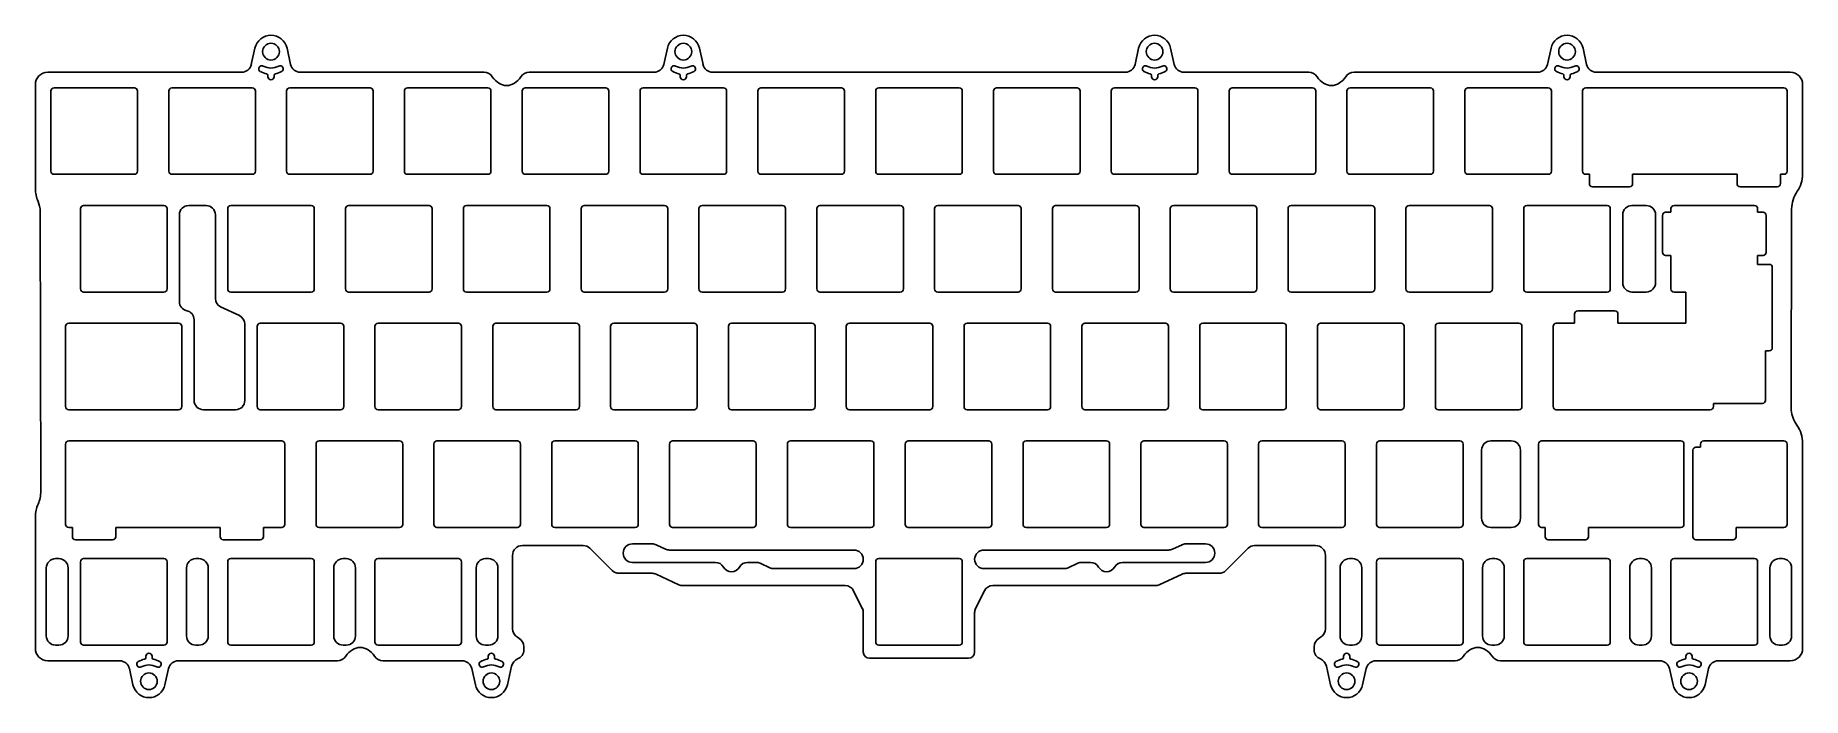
# Model space of a CAD drawing. Header units: millimetres. Extents: x 4 to 290, y 5 to 112.
import ezdxf

# ---------------------------------------------------------------- set-up
doc = ezdxf.new("R2010")
doc.units = ezdxf.units.MM
doc.layers.add('Shape2DView', color=7, linetype='CONTINUOUS')

msp = doc.modelspace()

# ---------------------------------------------------------------- linework, layer by layer
at = {"layer": 'Shape2DView'}
for p, q in [((39.8, 109.75), (39.21, 107.1)), ((45.56, 107.1), (44.98, 109.75)), ((106.48, 109.75), (105.89, 107.1)), ((112.24, 107.1), (111.65, 109.75)), ((182.68, 109.75), (182.09, 107.1)), ((188.44, 107.1), (187.85, 109.75)), ((249.35, 109.75), (248.76, 107.1)), ((255.11, 107.1), (254.53, 109.75)), ((6.29, 105.85), (37.65, 105.85)), ((76.83, 105.85), (47.12, 105.85)), ((104.33, 105.85), (84.15, 105.85)), ((180.53, 105.85), (113.8, 105.85)), ((210.18, 105.85), (190, 105.85)), ((247.2, 105.85), (217.5, 105.85)), ((288.04, 105.85), (256.67, 105.85)), ((4.29, 86.99), (4.29, 103.85)), ((7.31, 103.33), (20.31, 103.33)), ((26.36, 103.33), (39.36, 103.33)), ((41.89, 105.13), (41.89, 105.35)), ((42.89, 105.35), (42.89, 105.13)), ((45.41, 103.33), (58.41, 103.33)), ((64.46, 103.33), (77.46, 103.33)), ((83.51, 103.33), (96.51, 103.33)), ((102.56, 103.33), (115.56, 103.33)), ((108.56, 105.13), (108.56, 105.35)), ((109.56, 105.35), (109.56, 105.13)), ((121.61, 103.33), (134.61, 103.33)), ((140.66, 103.33), (153.66, 103.33)), ((159.71, 103.33), (172.71, 103.33)), ((178.76, 103.33), (191.76, 103.33)), ((184.76, 105.13), (184.76, 105.35)), ((185.76, 105.35), (185.76, 105.13)), ((197.81, 103.33), (210.81, 103.33)), ((216.86, 103.33), (229.86, 103.33)), ((235.91, 103.33), (248.91, 103.33)), ((251.44, 105.13), (251.44, 105.35)), ((252.44, 105.35), (252.44, 105.13)), ((254.96, 103.33), (287.01, 103.33)), ((290.04, 89.33), (290.04, 103.85)), ((6.81, 89.83), (6.81, 102.83)), ((20.81, 102.83), (20.81, 89.83)), ((25.86, 89.83), (25.86, 102.83)), ((39.86, 102.83), (39.86, 89.83)), ((44.91, 89.83), (44.91, 102.83)), ((58.91, 102.83), (58.91, 89.83)), ((63.96, 89.83), (63.96, 102.83)), ((77.96, 102.83), (77.96, 89.83)), ((83.01, 89.83), (83.01, 102.83)), ((97.01, 102.83), (97.01, 89.83)), ((102.06, 89.83), (102.06, 102.83)), ((116.06, 102.83), (116.06, 89.83)), ((121.11, 89.83), (121.11, 102.83)), ((135.11, 102.83), (135.11, 89.83)), ((140.16, 89.83), (140.16, 102.83)), ((154.16, 102.83), (154.16, 89.83)), ((159.21, 89.83), (159.21, 102.83)), ((173.21, 102.83), (173.21, 89.83)), ((178.26, 89.83), (178.26, 102.83)), ((192.26, 102.83), (192.26, 89.83)), ((197.31, 89.83), (197.31, 102.83)), ((211.31, 102.83), (211.31, 89.83)), ((216.36, 89.83), (216.36, 102.83)), ((230.36, 102.83), (230.36, 89.83)), ((235.41, 89.83), (235.41, 102.83)), ((249.41, 102.83), (249.41, 89.83)), ((254.46, 89.83), (254.46, 102.83)), ((287.51, 102.83), (287.51, 89.83)), ((20.31, 89.33), (7.31, 89.33)), ((39.36, 89.33), (26.36, 89.33)), ((58.41, 89.33), (45.41, 89.33)), ((77.46, 89.33), (64.46, 89.33)), ((96.51, 89.33), (83.51, 89.33)), ((115.56, 89.33), (102.56, 89.33)), ((134.61, 89.33), (121.61, 89.33)), ((153.66, 89.33), (140.66, 89.33)), ((172.71, 89.33), (159.71, 89.33)), ((191.76, 89.33), (178.76, 89.33)), ((210.81, 89.33), (197.81, 89.33)), ((229.86, 89.33), (216.86, 89.33)), ((248.91, 89.33), (235.91, 89.33)), ((255.55, 89.33), (254.96, 89.33)), ((255.55, 87.83), (255.55, 89.33)), ((279.43, 89.33), (262.55, 89.33)), ((262.55, 89.33), (262.55, 87.83)), ((279.43, 87.83), (279.43, 89.33)), ((287.01, 89.33), (286.43, 89.33)), ((286.43, 89.33), (286.43, 87.83)), ((262.05, 87.33), (256.05, 87.33)), ((285.93, 87.33), (279.93, 87.33)), ((5.17, 38.02), (5.07, 83.33)), ((11.58, 70.78), (11.58, 83.78)), ((12.08, 84.28), (25.08, 84.28)), ((25.58, 83.78), (25.58, 70.78)), ((29.08, 84.28), (31.89, 84.28)), ((35.39, 70.78), (35.39, 83.78)), ((35.89, 84.28), (48.89, 84.28)), ((49.39, 83.78), (49.39, 70.78)), ((54.44, 70.78), (54.44, 83.78)), ((54.94, 84.28), (67.94, 84.28)), ((68.44, 83.78), (68.44, 70.78)), ((73.49, 70.78), (73.49, 83.78)), ((73.99, 84.28), (86.99, 84.28)), ((87.49, 83.78), (87.49, 70.78)), ((92.54, 70.78), (92.54, 83.78)), ((93.04, 84.28), (106.04, 84.28)), ((106.54, 83.78), (106.54, 70.78)), ((111.59, 70.78), (111.59, 83.78)), ((112.09, 84.28), (125.09, 84.28)), ((125.59, 83.78), (125.59, 70.78)), ((130.64, 70.78), (130.64, 83.78)), ((131.14, 84.28), (144.14, 84.28)), ((144.64, 83.78), (144.64, 70.78)), ((149.69, 70.78), (149.69, 83.78)), ((150.19, 84.28), (163.19, 84.28)), ((163.69, 83.78), (163.69, 70.78)), ((168.74, 70.78), (168.74, 83.78)), ((169.24, 84.28), (182.24, 84.28)), ((182.74, 83.78), (182.74, 70.78)), ((187.79, 70.78), (187.79, 83.78)), ((188.29, 84.28), (201.29, 84.28)), ((201.79, 83.78), (201.79, 70.78)), ((206.84, 70.78), (206.84, 83.78)), ((207.34, 84.28), (220.34, 84.28)), ((220.84, 83.78), (220.84, 70.78)), ((225.89, 70.78), (225.89, 83.78)), ((226.39, 84.28), (239.39, 84.28)), ((239.89, 83.78), (239.89, 70.78)), ((244.94, 70.78), (244.94, 83.78)), ((245.44, 84.28), (258.44, 84.28)), ((258.94, 83.78), (258.94, 70.78)), ((264.75, 84.28), (262.44, 84.28)), ((267.87, 83.19), (268.75, 83.19)), ((268.75, 83.19), (268.75, 83.78)), ((269.25, 84.28), (282.25, 84.28)), ((282.75, 83.78), (282.75, 83.19)), ((282.75, 83.19), (283.63, 83.19)), ((288.18, 51.14), (288.26, 83.71)), ((27.58, 68.72), (27.58, 82.78)), ((33.39, 82.78), (33.39, 69.23)), ((260.94, 71.78), (260.94, 82.78)), ((266.25, 71.78), (266.25, 82.78)), ((267.37, 76.69), (267.37, 82.69)), ((284.13, 82.69), (284.13, 76.69)), ((268.75, 76.19), (267.87, 76.19)), ((268.75, 70.78), (268.75, 76.19)), ((283.63, 76.19), (282.75, 76.19)), ((282.75, 76.19), (282.75, 74.75)), ((282.75, 74.75), (284.63, 74.75)), ((285.13, 74.25), (285.13, 61.25)), ((25.08, 70.28), (12.08, 70.28)), ((48.89, 70.28), (35.89, 70.28)), ((67.94, 70.28), (54.94, 70.28)), ((86.99, 70.28), (73.99, 70.28)), ((106.04, 70.28), (93.04, 70.28)), ((125.09, 70.28), (112.09, 70.28)), ((144.14, 70.28), (131.14, 70.28)), ((163.19, 70.28), (150.19, 70.28)), ((182.24, 70.28), (169.24, 70.28)), ((201.29, 70.28), (188.29, 70.28)), ((220.34, 70.28), (207.34, 70.28)), ((239.39, 70.28), (226.39, 70.28)), ((258.44, 70.28), (245.44, 70.28)), ((264.75, 70.28), (262.44, 70.28)), ((271.13, 70.28), (269.25, 70.28)), ((271.13, 65.23), (271.13, 70.28)), ((29.96, 52.73), (29.96, 65.79)), ((34.25, 67.87), (37.28, 66.46)), ((253.17, 65.23), (253.17, 66.73)), ((253.67, 67.23), (259.67, 67.23)), ((260.17, 66.73), (260.17, 65.23)), ((9.19, 51.73), (9.19, 64.73)), ((9.69, 65.23), (27.46, 65.23)), ((27.96, 64.73), (27.96, 51.73)), ((38.15, 65.1), (38.15, 52.73)), ((40.15, 51.73), (40.15, 64.73)), ((40.65, 65.23), (53.65, 65.23)), ((54.15, 64.73), (54.15, 51.73)), ((59.2, 51.73), (59.2, 64.73)), ((59.7, 65.23), (72.7, 65.23)), ((73.2, 64.73), (73.2, 51.73)), ((78.25, 51.73), (78.25, 64.73)), ((78.75, 65.23), (91.75, 65.23)), ((92.25, 64.73), (92.25, 51.73)), ((97.3, 51.73), (97.3, 64.73)), ((97.8, 65.23), (110.8, 65.23)), ((111.3, 64.73), (111.3, 51.73)), ((116.35, 51.73), (116.35, 64.73)), ((116.85, 65.23), (129.85, 65.23)), ((130.35, 64.73), (130.35, 51.73)), ((135.4, 51.73), (135.4, 64.73)), ((135.9, 65.23), (148.9, 65.23)), ((149.4, 64.73), (149.4, 51.73)), ((154.45, 51.73), (154.45, 64.73)), ((154.95, 65.23), (167.95, 65.23)), ((168.45, 64.73), (168.45, 51.73)), ((173.5, 51.73), (173.5, 64.73)), ((174, 65.23), (187, 65.23)), ((187.5, 64.73), (187.5, 51.73)), ((192.55, 51.73), (192.55, 64.73)), ((193.05, 65.23), (206.05, 65.23)), ((206.55, 64.73), (206.55, 51.73)), ((211.6, 51.73), (211.6, 64.73)), ((212.1, 65.23), (225.1, 65.23)), ((225.6, 64.73), (225.6, 51.73)), ((230.65, 51.73), (230.65, 64.73)), ((231.15, 65.23), (244.15, 65.23)), ((244.65, 64.73), (244.65, 51.73)), ((249.7, 51.73), (249.7, 64.73)), ((250.2, 65.23), (253.17, 65.23)), ((260.17, 65.23), (271.13, 65.23)), ((284.63, 60.75), (284.04, 60.75)), ((284.04, 60.75), (284.04, 52.73)), ((283.54, 52.23), (275.61, 52.23)), ((275.61, 52.23), (275.61, 51.73)), ((27.46, 51.23), (9.69, 51.23)), ((36.65, 51.23), (31.46, 51.23)), ((53.65, 51.23), (40.65, 51.23)), ((72.7, 51.23), (59.7, 51.23)), ((91.75, 51.23), (78.75, 51.23)), ((110.8, 51.23), (97.8, 51.23)), ((129.85, 51.23), (116.85, 51.23)), ((148.9, 51.23), (135.9, 51.23)), ((167.95, 51.23), (154.95, 51.23)), ((187, 51.23), (174, 51.23)), ((206.05, 51.23), (193.05, 51.23)), ((225.1, 51.23), (212.1, 51.23)), ((244.15, 51.23), (231.15, 51.23)), ((275.11, 51.23), (250.2, 51.23)), ((9.69, 46.18), (44.13, 46.18)), ((50.18, 46.18), (63.18, 46.18)), ((69.23, 46.18), (82.23, 46.18)), ((88.28, 46.18), (101.28, 46.18)), ((107.33, 46.18), (120.33, 46.18)), ((126.38, 46.18), (139.38, 46.18)), ((145.43, 46.18), (158.43, 46.18)), ((164.48, 46.18), (177.48, 46.18)), ((183.53, 46.18), (196.53, 46.18)), ((202.58, 46.18), (215.58, 46.18)), ((221.63, 46.18), (234.63, 46.18)), ((242.91, 46.18), (239.63, 46.18)), ((247.82, 46.18), (270.34, 46.18)), ((274.01, 46.18), (287.01, 46.18)), ((290.04, 12.6), (290.04, 45.8)), ((9.19, 32.68), (9.19, 45.68)), ((44.63, 45.68), (44.63, 32.68)), ((49.68, 32.68), (49.68, 45.68)), ((63.68, 45.68), (63.68, 32.68)), ((68.73, 32.68), (68.73, 45.68)), ((82.73, 45.68), (82.73, 32.68)), ((87.78, 32.68), (87.78, 45.68)), ((101.78, 45.68), (101.78, 32.68)), ((106.83, 32.68), (106.83, 45.68)), ((120.83, 45.68), (120.83, 32.68)), ((125.88, 32.68), (125.88, 45.68)), ((139.88, 45.68), (139.88, 32.68)), ((144.93, 32.68), (144.93, 45.68)), ((158.93, 45.68), (158.93, 32.68)), ((163.98, 32.68), (163.98, 45.68)), ((177.98, 45.68), (177.98, 32.68)), ((183.03, 32.68), (183.03, 45.68)), ((197.03, 45.68), (197.03, 32.68)), ((202.08, 32.68), (202.08, 45.68)), ((216.08, 45.68), (216.08, 32.68)), ((221.13, 32.68), (221.13, 45.68)), ((235.13, 45.68), (235.13, 32.68)), ((238.13, 33.68), (238.13, 44.68)), ((244.41, 44.68), (244.41, 33.68)), ((247.32, 32.68), (247.32, 45.68)), ((270.84, 45.68), (270.84, 32.68)), ((272.28, 30.68), (272.28, 44.68)), ((272.78, 45.18), (273.51, 45.18)), ((273.51, 45.18), (273.51, 45.68)), ((287.51, 45.68), (287.51, 32.68)), ((4.29, 33.9), (4.29, 12.6)), ((10.28, 32.18), (9.69, 32.18)), ((10.28, 30.68), (10.28, 32.18)), ((34.16, 32.18), (17.28, 32.18)), ((17.28, 32.18), (17.28, 30.68)), ((34.16, 30.68), (34.16, 32.18)), ((44.13, 32.18), (41.16, 32.18)), ((41.16, 32.18), (41.16, 30.68)), ((63.18, 32.18), (50.18, 32.18)), ((82.23, 32.18), (69.23, 32.18)), ((101.28, 32.18), (88.28, 32.18)), ((120.33, 32.18), (107.33, 32.18)), ((139.38, 32.18), (126.38, 32.18)), ((158.43, 32.18), (145.43, 32.18)), ((177.48, 32.18), (164.48, 32.18)), ((196.53, 32.18), (183.53, 32.18)), ((215.58, 32.18), (202.58, 32.18)), ((234.63, 32.18), (221.63, 32.18)), ((242.91, 32.18), (239.63, 32.18)), ((248.41, 32.18), (247.82, 32.18)), ((248.41, 30.68), (248.41, 32.18)), ((270.34, 32.18), (255.41, 32.18)), ((255.41, 32.18), (255.41, 30.68)), ((287.01, 32.18), (279.28, 32.18)), ((279.28, 32.18), (279.28, 30.68)), ((16.78, 30.18), (10.78, 30.18)), ((40.66, 30.18), (34.66, 30.18)), ((83.04, 29.25), (92.89, 29.25)), ((93.95, 28.81), (97.57, 25.2)), ((100.84, 29.52), (104.01, 29.52)), ((104.64, 29.38), (106.18, 28.66)), ((188.14, 28.66), (189.69, 29.38)), ((190.32, 29.52), (193.49, 29.52)), ((196.76, 25.2), (200.37, 28.81)), ((201.43, 29.25), (211.29, 29.25)), ((254.91, 30.18), (248.91, 30.18)), ((278.78, 30.18), (272.78, 30.18)), ((7.56, 27.13), (8.08, 27.13)), ((11.58, 13.63), (11.58, 26.63)), ((12.08, 27.13), (25.08, 27.13)), ((25.58, 26.63), (25.58, 13.63)), ((30.23, 27.13), (30.74, 27.13)), ((35.39, 13.63), (35.39, 26.63)), ((35.89, 27.13), (48.89, 27.13)), ((49.39, 26.63), (49.39, 13.63)), ((54.04, 27.13), (54.55, 27.13)), ((59.2, 13.63), (59.2, 26.63)), ((59.7, 27.13), (72.7, 27.13)), ((73.2, 26.63), (73.2, 13.63)), ((77.06, 27.13), (77.58, 27.13)), ((81.44, 15.79), (81.44, 27.65)), ((114.24, 26.52), (100.84, 26.52)), ((106.82, 28.52), (136.66, 28.52)), ((120.86, 26.52), (119.44, 26.52)), ((123.04, 25.66), (121.49, 26.38)), ((140.16, 13.63), (140.16, 26.63)), ((140.66, 27.13), (153.66, 27.13)), ((154.16, 26.63), (154.16, 13.63)), ((157.66, 28.52), (187.51, 28.52)), ((172.83, 26.38), (171.29, 25.66)), ((174.89, 26.52), (173.47, 26.52)), ((193.49, 26.52), (180.09, 26.52)), ((212.89, 27.65), (212.89, 15.79)), ((216.75, 27.13), (217.26, 27.13)), ((221.13, 13.63), (221.13, 26.63)), ((221.63, 27.13), (234.63, 27.13)), ((235.13, 26.63), (235.13, 13.63)), ((239.78, 27.13), (240.29, 27.13)), ((244.94, 13.63), (244.94, 26.63)), ((245.44, 27.13), (258.44, 27.13)), ((258.94, 26.63), (258.94, 13.63)), ((263.59, 27.13), (264.1, 27.13)), ((268.75, 13.63), (268.75, 26.63)), ((269.25, 27.13), (282.25, 27.13)), ((282.75, 26.63), (282.75, 13.63)), ((286.25, 27.13), (286.76, 27.13)), ((6.06, 14.63), (6.06, 25.63)), ((9.58, 25.63), (9.58, 14.63)), ((28.73, 14.63), (28.73, 25.63)), ((32.24, 25.63), (32.24, 14.63)), ((52.54, 14.63), (52.54, 25.63)), ((56.05, 25.63), (56.05, 14.63)), ((75.56, 14.63), (75.56, 25.63)), ((79.08, 25.63), (79.08, 14.63)), ((98.63, 24.76), (104.01, 24.76)), ((104.64, 24.62), (108.33, 22.9)), ((136.66, 25.52), (123.67, 25.52)), ((170.66, 25.52), (157.66, 25.52)), ((186, 22.9), (189.69, 24.62)), ((190.32, 24.76), (195.7, 24.76)), ((215.25, 14.63), (215.25, 25.63)), ((218.76, 25.63), (218.76, 14.63)), ((238.28, 14.63), (238.28, 25.63)), ((241.79, 25.63), (241.79, 14.63)), ((262.09, 14.63), (262.09, 25.63)), ((265.6, 25.63), (265.6, 14.63)), ((284.75, 14.63), (284.75, 25.63)), ((288.26, 25.63), (288.26, 14.63)), ((108.96, 22.76), (135.24, 22.76)), ((136.58, 21.93), (138, 19.07)), ((156.32, 19.07), (157.75, 21.93)), ((159.09, 22.76), (185.37, 22.76)), ((138.16, 18.4), (138.16, 12)), ((156.16, 12), (156.16, 18.4)), ((82.47, 14.27), (82.24, 14.4)), ((212.09, 14.4), (211.85, 14.27)), ((8.08, 13.13), (7.56, 13.13)), ((25.08, 13.13), (12.08, 13.13)), ((30.23, 13.13), (30.74, 13.13)), ((48.89, 13.13), (35.89, 13.13)), ((54.55, 13.13), (54.04, 13.13)), ((72.7, 13.13), (59.7, 13.13)), ((77.58, 13.13), (77.06, 13.13)), ((83.27, 12.38), (83.27, 12.88)), ((153.66, 13.13), (140.66, 13.13)), ((211.05, 12.88), (211.05, 12.38)), ((217.26, 13.13), (216.75, 13.13)), ((234.63, 13.13), (221.63, 13.13)), ((240.29, 13.13), (239.78, 13.13)), ((258.44, 13.13), (245.44, 13.13)), ((263.59, 13.13), (264.1, 13.13)), ((282.25, 13.13), (269.25, 13.13)), ((286.76, 13.13), (286.25, 13.13)), ((17.92, 10.6), (6.29, 10.6)), ((19.49, 9.35), (20.07, 6.7)), ((22.16, 11.1), (22.16, 11.33)), ((23.16, 11.33), (23.16, 11.1)), ((25.25, 6.7), (25.83, 9.35)), ((53.15, 10.6), (27.4, 10.6)), ((60.47, 10.6), (73.29, 10.6)), ((74.85, 9.35), (75.44, 6.7)), ((77.52, 11.1), (77.52, 11.33)), ((78.52, 11.33), (78.52, 11.1)), ((80.61, 6.7), (81.29, 9.75)), ((139.16, 11), (155.16, 11)), ((213.04, 9.75), (213.71, 6.7)), ((215.8, 11.1), (215.8, 11.33)), ((216.8, 11.33), (216.8, 11.1)), ((218.89, 6.7), (219.48, 9.35)), ((233.85, 10.6), (221.04, 10.6)), ((266.93, 10.6), (241.17, 10.6)), ((268.49, 9.35), (269.08, 6.7)), ((271.17, 11.1), (271.17, 11.33)), ((272.17, 11.33), (272.17, 11.1)), ((274.25, 6.7), (274.84, 9.35)), ((276.4, 10.6), (288.04, 10.6))]:
    msp.add_line(p, q, dxfattribs=at)
for centre in [(42.39, 109.18), (109.06, 109.18), (185.26, 109.18), (251.94, 109.18), (22.66, 7.28), (78.02, 7.28), (216.3, 7.28), (271.67, 7.28)]:
    msp.add_circle(centre, 1.35, dxfattribs=at)
for centre, radius, start, end in [((42.39, 109.18), 2.65, 12.5, 167.5), ((109.06, 109.18), 2.65, 12.5, 167.5), ((185.26, 109.18), 2.65, 12.5, 167.5), ((251.94, 109.18), 2.65, 12.5, 167.5), ((6.29, 103.85), 2, 90, 180), ((37.65, 107.45), 1.6, -90, -12.5), ((40.9, 106.4), 0.5, 61.8452, -118.1548), ((42.39, 109.18), 3.65, -118.1548, -101.0875), ((42.39, 109.18), 2.65, -118.1548, -61.8452), ((42.39, 109.18), 3.65, -78.9125, -61.8452), ((43.87, 106.4), 0.5, -61.8452, 118.1548), ((47.12, 107.45), 1.6, -167.5, -90), ((76.83, 104.25), 1.6, 33.0383, 90), ((84.15, 104.25), 1.6, 90, 146.9617), ((104.33, 107.45), 1.6, -90, -12.5), ((107.58, 106.4), 0.5, 61.8452, -118.1548), ((109.06, 109.18), 3.65, -118.1548, -101.0875), ((109.06, 109.18), 2.65, -118.1548, -61.8452), ((109.06, 109.18), 3.65, -78.9125, -61.8452), ((110.55, 106.4), 0.5, -61.8452, 118.1548), ((113.8, 107.45), 1.6, -167.5, -90), ((180.53, 107.45), 1.6, -90, -12.5), ((183.78, 106.4), 0.5, 61.8452, -118.1548), ((185.26, 109.18), 3.65, -118.1548, -101.0875), ((185.26, 109.18), 2.65, -118.1548, -61.8452), ((185.26, 109.18), 3.65, -78.9125, -61.8452), ((186.75, 106.4), 0.5, -61.8452, 118.1548), ((190, 107.45), 1.6, -167.5, -90), ((210.18, 104.25), 1.6, 33.0383, 90), ((217.5, 104.25), 1.6, 90, 146.9617), ((247.2, 107.45), 1.6, -90, -12.5), ((250.45, 106.4), 0.5, 61.8452, -118.1548), ((251.94, 109.18), 3.65, -118.1548, -101.0875), ((251.94, 109.18), 2.65, -118.1548, -61.8452), ((251.94, 109.18), 3.65, -78.9125, -61.8452), ((253.42, 106.4), 0.5, -61.8452, 118.1548), ((256.67, 107.45), 1.6, -167.5, -90), ((288.04, 103.85), 2, 0, 90), ((7.31, 102.83), 0.5, 90, 180), ((20.31, 102.83), 0.5, 0, 90), ((26.36, 102.83), 0.5, 90, -180), ((39.36, 102.83), 0.5, 0, 90), ((41.64, 105.35), 0.25, 0, 78.9125), ((42.39, 105.13), 0.5, -180, 0), ((43.14, 105.35), 0.25, 101.0875, 180), ((45.41, 102.83), 0.5, 90, 180), ((58.41, 102.83), 0.5, 0, 90), ((64.46, 102.83), 0.5, 90, 180), ((77.46, 102.83), 0.5, 0, 90), ((83.51, 102.83), 0.5, 90, 180), ((96.51, 102.83), 0.5, 0, 90), ((102.56, 102.83), 0.5, 90, 180), ((108.31, 105.35), 0.25, 0, 78.9125), ((109.06, 105.13), 0.5, -180, 0), ((109.81, 105.35), 0.25, 101.0875, -180), ((115.56, 102.83), 0.5, 0, 90), ((121.61, 102.83), 0.5, 90, -180), ((134.61, 102.83), 0.5, 0, 90), ((140.66, 102.83), 0.5, 90, 180), ((153.66, 102.83), 0.5, 0, 90), ((159.71, 102.83), 0.5, 90, -180), ((172.71, 102.83), 0.5, 0, 90), ((178.76, 102.83), 0.5, 90, 180), ((184.51, 105.35), 0.25, 0, 78.9125), ((185.26, 105.13), 0.5, -180, 0), ((186.01, 105.35), 0.25, 101.0875, 180), ((191.76, 102.83), 0.5, 0, 90), ((197.81, 102.83), 0.5, 90, 180), ((210.81, 102.83), 0.5, 0, 90), ((216.86, 102.83), 0.5, 90, -180), ((229.86, 102.83), 0.5, 0, 90), ((235.91, 102.83), 0.5, 90, -180), ((248.91, 102.83), 0.5, 0, 90), ((251.19, 105.35), 0.25, 0, 78.9125), ((251.94, 105.13), 0.5, -180, 0), ((252.69, 105.35), 0.25, 101.0875, 180), ((254.96, 102.83), 0.5, 90, -180), ((287.01, 102.83), 0.5, 0, 90), ((7.31, 89.83), 0.5, 180, -90), ((20.31, 89.83), 0.5, -90, 0), ((26.36, 89.83), 0.5, 180, -90), ((39.36, 89.83), 0.5, -90, 0), ((45.41, 89.83), 0.5, -180, -90), ((58.41, 89.83), 0.5, -90, 0), ((64.46, 89.83), 0.5, 180, -90), ((77.46, 89.83), 0.5, -90, 0), ((83.51, 89.83), 0.5, 180, -90), ((96.51, 89.83), 0.5, -90, 0), ((102.56, 89.83), 0.5, 180, -90), ((115.56, 89.83), 0.5, -90, 0), ((121.61, 89.83), 0.5, -180, -90), ((134.61, 89.83), 0.5, -90, 0), ((140.66, 89.83), 0.5, 180, -90), ((153.66, 89.83), 0.5, -90, 0), ((159.71, 89.83), 0.5, 180, -90), ((172.71, 89.83), 0.5, -90, 0), ((178.76, 89.83), 0.5, -180, -90), ((191.76, 89.83), 0.5, -90, 0), ((197.81, 89.83), 0.5, 180, -90), ((210.81, 89.83), 0.5, -90, 0), ((216.86, 89.83), 0.5, 180, -90), ((229.86, 89.83), 0.5, -90, 0), ((235.91, 89.83), 0.5, 180, -90), ((248.91, 89.83), 0.5, -90, 0), ((254.96, 89.83), 0.5, -180, -90), ((287.01, 89.83), 0.5, -90, 0), ((285.26, 89.33), 4.78, -35.1546, 0), ((9.29, 86.99), 5, 180, -155.9109), ((256.05, 87.83), 0.5, 180, -90), ((262.05, 87.83), 0.5, -90, 0), ((279.93, 87.83), 0.5, 180, -90), ((285.93, 87.83), 0.5, -90, 0), ((293.26, 83.7), 5, 144.8454, 179.8741), ((1.07, 83.32), 4, 0.1259, 24.0891), ((12.08, 83.78), 0.5, 90, -180), ((25.08, 83.78), 0.5, 0, 90), ((29.08, 82.78), 1.5, 90, 180), ((31.89, 82.78), 1.5, 0, 90), ((35.89, 83.78), 0.5, 90, 180), ((48.89, 83.78), 0.5, 0, 90), ((54.94, 83.78), 0.5, 90, 180), ((67.94, 83.78), 0.5, 0, 90), ((73.99, 83.78), 0.5, 90, 180), ((86.99, 83.78), 0.5, 0, 90), ((93.04, 83.78), 0.5, 90, 180), ((106.04, 83.78), 0.5, 0, 90), ((112.09, 83.78), 0.5, 90, 180), ((125.09, 83.78), 0.5, 0, 90), ((131.14, 83.78), 0.5, 90, 180), ((144.14, 83.78), 0.5, 0, 90), ((150.19, 83.78), 0.5, 90, 180), ((163.19, 83.78), 0.5, 0, 90), ((169.24, 83.78), 0.5, 90, -180), ((182.24, 83.78), 0.5, 0, 90), ((188.29, 83.78), 0.5, 90, 180), ((201.29, 83.78), 0.5, 0, 90), ((207.34, 83.78), 0.5, 90, 180), ((220.34, 83.78), 0.5, 0, 90), ((226.39, 83.78), 0.5, 90, 180), ((239.39, 83.78), 0.5, 0, 90), ((245.44, 83.78), 0.5, 90, 180), ((258.44, 83.78), 0.5, 0, 90), ((262.44, 82.78), 1.5, 90, 180), ((264.75, 82.78), 1.5, 0, 90), ((267.87, 82.69), 0.5, 90, -180), ((269.25, 83.78), 0.5, 90, -180), ((282.25, 83.78), 0.5, 0, 90), ((283.63, 82.69), 0.5, 0, 90), ((267.87, 76.69), 0.5, -180, -90), ((283.63, 76.69), 0.5, -90, 0), ((284.63, 74.25), 0.5, 0, 90), ((262.44, 71.78), 1.5, 180, -90), ((264.75, 71.78), 1.5, -90, 0), ((12.08, 70.78), 0.5, -180, -90), ((25.08, 70.78), 0.5, -90, 0), ((29.08, 68.72), 1.5, 180, -101.9027), ((34.89, 69.23), 1.5, -180, -115), ((35.89, 70.78), 0.5, -180, -90), ((48.89, 70.78), 0.5, -90, 0), ((54.94, 70.78), 0.5, -180, -90), ((67.94, 70.78), 0.5, -90, 0), ((73.99, 70.78), 0.5, -180, -90), ((86.99, 70.78), 0.5, -90, 0), ((93.04, 70.78), 0.5, -180, -90), ((106.04, 70.78), 0.5, -90, 0), ((112.09, 70.78), 0.5, -180, -90), ((125.09, 70.78), 0.5, -90, 0), ((131.14, 70.78), 0.5, 180, -90), ((144.14, 70.78), 0.5, -90, 0), ((150.19, 70.78), 0.5, 180, -90), ((163.19, 70.78), 0.5, -90, 0), ((169.24, 70.78), 0.5, -180, -90), ((182.24, 70.78), 0.5, -90, 0), ((188.29, 70.78), 0.5, -180, -90), ((201.29, 70.78), 0.5, -90, 0), ((207.34, 70.78), 0.5, -180, -90), ((220.34, 70.78), 0.5, -90, 0), ((226.39, 70.78), 0.5, -180, -90), ((239.39, 70.78), 0.5, -90, 0), ((245.44, 70.78), 0.5, 180, -90), ((258.44, 70.78), 0.5, -90, 0), ((269.25, 70.78), 0.5, -180, -90), ((28.46, 65.79), 1.5, 0, 78.0973), ((36.65, 65.1), 1.5, 0, 65), ((253.67, 66.73), 0.5, 90, -180), ((259.67, 66.73), 0.5, 0, 90), ((9.69, 64.73), 0.5, 90, 180), ((27.46, 64.73), 0.5, 0, 90), ((40.65, 64.73), 0.5, 90, -180), ((53.65, 64.73), 0.5, 0, 90), ((59.7, 64.73), 0.5, 90, 180), ((72.7, 64.73), 0.5, 0, 90), ((78.75, 64.73), 0.5, 90, -180), ((91.75, 64.73), 0.5, 0, 90), ((97.8, 64.73), 0.5, 90, -180), ((110.8, 64.73), 0.5, 0, 90), ((116.85, 64.73), 0.5, 90, 180), ((129.85, 64.73), 0.5, 0, 90), ((135.9, 64.73), 0.5, 90, -180), ((148.9, 64.73), 0.5, 0, 90), ((154.95, 64.73), 0.5, 90, 180), ((167.95, 64.73), 0.5, 0, 90), ((174, 64.73), 0.5, 90, -180), ((187, 64.73), 0.5, 0, 90), ((193.05, 64.73), 0.5, 90, -180), ((206.05, 64.73), 0.5, 0, 90), ((212.1, 64.73), 0.5, 90, 180), ((225.1, 64.73), 0.5, 0, 90), ((231.15, 64.73), 0.5, 90, -180), ((244.15, 64.73), 0.5, 0, 90), ((250.2, 64.73), 0.5, 90, -180), ((284.63, 61.25), 0.5, -90, 0), ((9.69, 51.73), 0.5, 180, -90), ((27.46, 51.73), 0.5, -90, 0), ((31.46, 52.73), 1.5, 180, -90), ((36.65, 52.73), 1.5, -90, 0), ((40.65, 51.73), 0.5, -180, -90), ((53.65, 51.73), 0.5, -90, 0), ((59.7, 51.73), 0.5, -180, -90), ((72.7, 51.73), 0.5, -90, 0), ((78.75, 51.73), 0.5, 180, -90), ((91.75, 51.73), 0.5, -90, 0), ((97.8, 51.73), 0.5, 180, -90), ((110.8, 51.73), 0.5, -90, 0), ((116.85, 51.73), 0.5, -180, -90), ((129.85, 51.73), 0.5, -90, 0), ((135.9, 51.73), 0.5, 180, -90), ((148.9, 51.73), 0.5, -90, 0), ((154.95, 51.73), 0.5, 180, -90), ((167.95, 51.73), 0.5, -90, 0), ((174, 51.73), 0.5, 180, -90), ((187, 51.73), 0.5, -90, 0), ((193.05, 51.73), 0.5, 180, -90), ((206.05, 51.73), 0.5, -90, 0), ((212.1, 51.73), 0.5, 180, -90), ((225.1, 51.73), 0.5, -90, 0), ((231.15, 51.73), 0.5, 180, -90), ((244.15, 51.73), 0.5, -90, 0), ((250.2, 51.73), 0.5, 180, -90), ((275.11, 51.73), 0.5, -90, 0), ((283.54, 52.73), 0.5, -90, 0), ((293.16, 51.64), 5, -174.2614, -144.2958), ((285.04, 45.8), 5, 0, 35.7042), ((9.69, 45.68), 0.5, 90, 180), ((44.13, 45.68), 0.5, 0, 90), ((50.18, 45.68), 0.5, 90, 180), ((63.18, 45.68), 0.5, 0, 90), ((69.23, 45.68), 0.5, 90, 180), ((82.23, 45.68), 0.5, 0, 90), ((88.28, 45.68), 0.5, 90, -180), ((101.28, 45.68), 0.5, 0, 90), ((107.33, 45.68), 0.5, 90, 180), ((120.33, 45.68), 0.5, 0, 90), ((126.38, 45.68), 0.5, 90, -180), ((139.38, 45.68), 0.5, 0, 90), ((145.43, 45.68), 0.5, 90, 180), ((158.43, 45.68), 0.5, 0, 90), ((164.48, 45.68), 0.5, 90, 180), ((177.48, 45.68), 0.5, 0, 90), ((183.53, 45.68), 0.5, 90, 180), ((196.53, 45.68), 0.5, 0, 90), ((202.58, 45.68), 0.5, 90, 180), ((215.58, 45.68), 0.5, 0, 90), ((221.63, 45.68), 0.5, 90, 180), ((234.63, 45.68), 0.5, 0, 90), ((239.63, 44.68), 1.5, 90, 180), ((242.91, 44.68), 1.5, 0, 90), ((247.82, 45.68), 0.5, 90, 180), ((270.34, 45.68), 0.5, 0, 90), ((274.01, 45.68), 0.5, 90, -180), ((287.01, 45.68), 0.5, 0, 90), ((272.78, 44.68), 0.5, 90, -180), ((0.17, 38.01), 5, -24.264, 0.1259), ((9.29, 33.9), 5, 155.736, -180), ((9.69, 32.68), 0.5, 180, -90), ((44.13, 32.68), 0.5, -90, 0), ((50.18, 32.68), 0.5, -180, -90), ((63.18, 32.68), 0.5, -90, 0), ((69.23, 32.68), 0.5, -180, -90), ((82.23, 32.68), 0.5, -90, 0), ((88.28, 32.68), 0.5, 180, -90), ((101.28, 32.68), 0.5, -90, 0), ((107.33, 32.68), 0.5, 180, -90), ((120.33, 32.68), 0.5, -90, 0), ((126.38, 32.68), 0.5, 180, -90), ((139.38, 32.68), 0.5, -90, 0), ((145.43, 32.68), 0.5, 180, -90), ((158.43, 32.68), 0.5, -90, 0), ((164.48, 32.68), 0.5, 180, -90), ((177.48, 32.68), 0.5, -90, 0), ((183.53, 32.68), 0.5, 180, -90), ((196.53, 32.68), 0.5, -90, 0), ((202.58, 32.68), 0.5, -180, -90), ((215.58, 32.68), 0.5, -90, 0), ((221.63, 32.68), 0.5, 180, -90), ((234.63, 32.68), 0.5, -90, 0), ((239.63, 33.68), 1.5, 180, -90), ((242.91, 33.68), 1.5, -90, 0), ((247.82, 32.68), 0.5, 180, -90), ((270.34, 32.68), 0.5, -90, 0), ((287.01, 32.68), 0.5, -90, 0), ((10.78, 30.68), 0.5, 180, -90), ((16.78, 30.68), 0.5, -90, 0), ((34.66, 30.68), 0.5, -180, -90), ((40.66, 30.68), 0.5, -90, 0), ((83.04, 27.65), 1.6, 90, -180), ((92.89, 27.75), 1.5, 45, 90), ((100.84, 28.02), 1.5, 90, -90), ((104.01, 28.02), 1.5, 65, 90), ((106.82, 30.02), 1.5, -115, -90), ((190.32, 28.02), 1.5, 90, 115), ((193.49, 28.02), 1.5, -90, 90), ((201.43, 27.75), 1.5, 90, 135), ((211.29, 27.65), 1.6, 0, 90), ((248.91, 30.68), 0.5, 180, -90), ((254.91, 30.68), 0.5, -90, 0), ((272.78, 30.68), 0.5, 180, -90), ((278.78, 30.68), 0.5, -90, 0), ((7.56, 25.63), 1.5, 90, 180), ((8.08, 25.63), 1.5, 0, 90), ((12.08, 26.63), 0.5, 90, 180), ((25.08, 26.63), 0.5, 0, 90), ((30.23, 25.63), 1.5, 90, 180), ((30.74, 25.63), 1.5, 0, 90), ((35.89, 26.63), 0.5, 90, 180), ((48.89, 26.63), 0.5, 0, 90), ((54.04, 25.63), 1.5, 90, 180), ((54.55, 25.63), 1.5, 0, 90), ((59.7, 26.63), 0.5, 90, 180), ((72.7, 26.63), 0.5, 0, 90), ((77.06, 25.63), 1.5, 90, 180), ((77.58, 25.63), 1.5, 0, 90), ((114.24, 25.02), 1.5, 30, 90), ((116.84, 26.52), 1.5, -150, -30), ((119.44, 25.02), 1.5, 90, 150), ((120.86, 25.02), 1.5, 65, 90), ((136.66, 27.02), 1.5, -90, 90), ((140.66, 26.63), 0.5, 90, 180), ((153.66, 26.63), 0.5, 0, 90), ((157.66, 27.02), 1.5, 90, -90), ((173.47, 25.02), 1.5, 90, 115), ((174.89, 25.02), 1.5, 30, 90), ((177.49, 26.52), 1.5, -150, -30), ((180.09, 25.02), 1.5, 90, 150), ((216.75, 25.63), 1.5, 90, -180), ((217.26, 25.63), 1.5, 0, 90), ((221.63, 26.63), 0.5, 90, -180), ((234.63, 26.63), 0.5, 0, 90), ((239.78, 25.63), 1.5, 90, -180), ((240.29, 25.63), 1.5, 0, 90), ((245.44, 26.63), 0.5, 90, -180), ((258.44, 26.63), 0.5, 0, 90), ((263.59, 25.63), 1.5, 90, -180), ((264.1, 25.63), 1.5, 0, 90), ((269.25, 26.63), 0.5, 90, -180), ((282.25, 26.63), 0.5, 0, 90), ((286.25, 25.63), 1.5, 90, -180), ((286.76, 25.63), 1.5, 0, 90), ((98.63, 26.26), 1.5, -135, -90), ((104.01, 23.26), 1.5, 65, 90), ((108.96, 24.26), 1.5, -115, -90), ((123.67, 27.02), 1.5, -115, -90), ((170.66, 27.02), 1.5, -90, -65), ((185.37, 24.26), 1.5, -90, -65), ((190.32, 23.26), 1.5, 90, 115), ((195.7, 26.26), 1.5, -90, -45), ((135.24, 21.26), 1.5, 26.5651, 90), ((159.09, 21.26), 1.5, 90, 153.4349), ((136.66, 18.4), 1.5, 0, 26.5651), ((157.66, 18.4), 1.5, 153.4349, -180), ((7.56, 14.63), 1.5, 180, -90), ((8.08, 14.63), 1.5, -90, 0), ((30.23, 14.63), 1.5, 180, -90), ((30.74, 14.63), 1.5, -90, 0), ((54.04, 14.63), 1.5, -180, -90), ((54.55, 14.63), 1.5, -90, 0), ((77.06, 14.63), 1.5, 180, -90), ((77.58, 14.63), 1.5, -90, 0), ((83.04, 15.79), 1.6, -180, -120), ((211.29, 15.79), 1.6, -60, 0), ((216.75, 14.63), 1.5, 180, -90), ((217.26, 14.63), 1.5, -90, 0), ((239.78, 14.63), 1.5, -180, -90), ((240.29, 14.63), 1.5, -90, 0), ((263.59, 14.63), 1.5, 180, -90), ((264.1, 14.63), 1.5, -90, 0), ((286.25, 14.63), 1.5, -180, -90), ((286.76, 14.63), 1.5, -90, 0), ((6.29, 12.6), 2, 180, -90), ((12.08, 13.63), 0.5, -180, -90), ((22.66, 11.33), 0.5, 0, -180), ((25.08, 13.63), 0.5, -90, 0), ((35.89, 13.63), 0.5, 180, -90), ((48.89, 13.63), 0.5, -90, 0), ((59.7, 13.63), 0.5, 180, -90), ((72.7, 13.63), 0.5, -90, 0), ((78.02, 11.33), 0.5, 0, -180), ((81.67, 12.38), 1.6, -68.4395, 0), ((81.67, 12.88), 1.6, 0, 60), ((139.16, 12), 1, -180, -90), ((140.66, 13.63), 0.5, 180, -90), ((153.66, 13.63), 0.5, -90, 0), ((155.16, 12), 1, -90, 0), ((212.65, 12.88), 1.6, 120, 180), ((212.65, 12.38), 1.6, -180, -111.5605), ((216.3, 11.33), 0.5, 0, -180), ((221.63, 13.63), 0.5, -180, -90), ((234.63, 13.63), 0.5, -90, 0), ((245.44, 13.63), 0.5, 180, -90), ((258.44, 13.63), 0.5, -90, 0), ((269.25, 13.63), 0.5, 180, -90), ((271.67, 11.33), 0.5, 0, -180), ((282.25, 13.63), 0.5, -90, 0), ((288.04, 12.6), 2, -90, 0), ((17.92, 9), 1.6, 12.5, 90), ((21.17, 10.05), 0.5, 118.1548, -61.8452), ((22.66, 7.28), 3.65, 101.0875, 118.1548), ((22.66, 7.28), 2.65, 61.8452, 118.1548), ((21.91, 11.1), 0.25, -78.9125, 0), ((23.41, 11.1), 0.25, -180, -101.0875), ((22.66, 7.28), 3.65, 61.8452, 78.9125), ((24.15, 10.05), 0.5, -118.1548, 61.8452), ((27.4, 9), 1.6, 90, 167.5), ((53.15, 12.2), 1.6, -90, -33.0383), ((60.47, 12.2), 1.6, -146.9617, -90), ((73.29, 9), 1.6, 12.5, 90), ((76.54, 10.05), 0.5, 118.1548, -61.8452), ((78.02, 7.28), 3.65, 101.0875, 118.1548), ((78.02, 7.28), 2.65, 61.8452, 118.1548), ((77.27, 11.1), 0.25, -78.9125, 0), ((78.77, 11.1), 0.25, -180, -101.0875), ((78.02, 7.28), 3.65, 61.8452, 78.9125), ((79.51, 10.05), 0.5, -118.1548, 61.8452), ((82.85, 9.4), 1.6, 111.5605, 167.5), ((211.48, 9.4), 1.6, 12.5, 68.4395), ((214.82, 10.05), 0.5, 118.1548, -61.8452), ((216.3, 7.28), 3.65, 101.0875, 118.1548), ((216.3, 7.28), 2.65, 61.8452, 118.1548), ((215.55, 11.1), 0.25, -78.9125, 0), ((217.05, 11.1), 0.25, -180, -101.0875), ((216.3, 7.28), 3.65, 61.8452, 78.9125), ((217.79, 10.05), 0.5, -118.1548, 61.8452), ((221.04, 9), 1.6, 90, 167.5), ((233.85, 12.2), 1.6, -90, -33.0383), ((241.17, 12.2), 1.6, -146.9617, -90), ((266.93, 9), 1.6, 12.5, 90), ((270.18, 10.05), 0.5, 118.1548, -61.8452), ((271.67, 7.28), 3.65, 101.0875, 118.1548), ((271.67, 7.28), 2.65, 61.8452, 118.1548), ((270.92, 11.1), 0.25, -78.9125, 0), ((272.42, 11.1), 0.25, 180, -101.0875), ((271.67, 7.28), 3.65, 61.8452, 78.9125), ((273.15, 10.05), 0.5, -118.1548, 61.8452), ((276.4, 9), 1.6, 90, 167.5), ((22.66, 7.28), 2.65, -167.5, -12.5), ((78.02, 7.28), 2.65, -167.5, -12.5), ((216.3, 7.28), 2.65, -167.5, -12.5), ((271.67, 7.28), 2.65, -167.5, -12.5)]:
    msp.add_arc(centre, radius, start, end, dxfattribs=at)
for centre, major_axis, ratio, start_param, end_param in [((80.49, 108.14), (0, 4.45), 0.707107, -3.968771, -2.314414), ((213.84, 108.14), (0, 4.45), 0.707107, -3.968771, -2.314414), ((187.51, 30.02), (-1.46, -0.33), 1, 1.347415, 1.783747), ((56.81, 8.31), (0, 4.45), 0.707107, -0.827179, -5.456007), ((237.51, 8.31), (0, 4.45), 0.707107, -0.827179, -5.456007)]:
    msp.add_ellipse(centre, major_axis=major_axis, ratio=ratio, start_param=start_param, end_param=end_param, dxfattribs=at)

doc.saveas('drawing.dxf')
